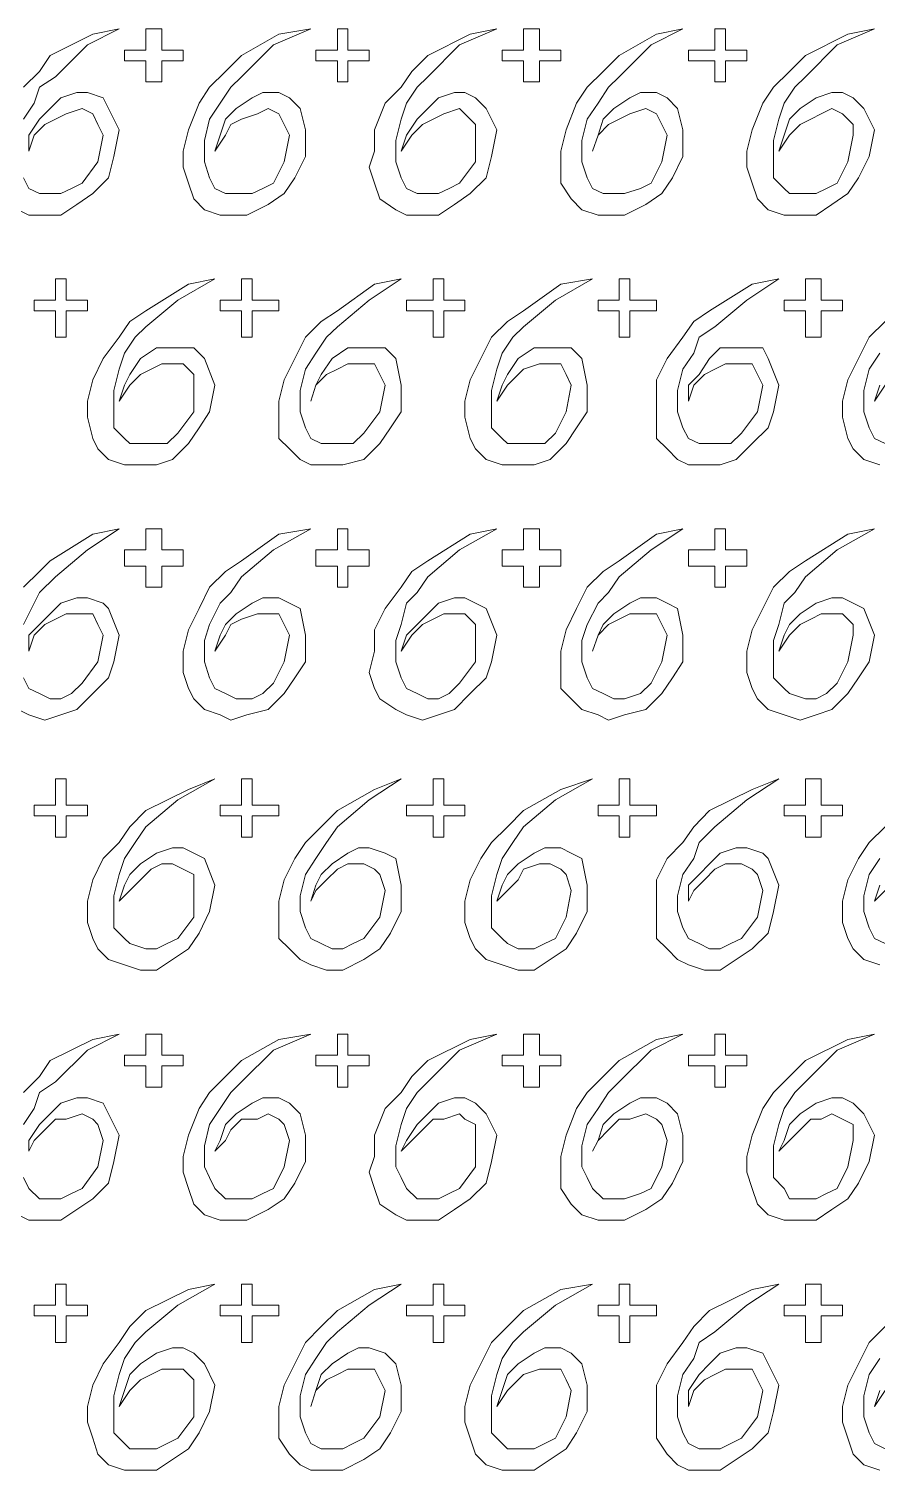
# Model space of a CAD drawing. Extents: x -66030 to 95157, y -13132 to 45879.
# Drawn here: x -7885 to -7262, y 25372 to 26431 of the extents above; entities that cross this region are included whole.
import ezdxf

# ---------------------------------------------------------------- set-up
doc = ezdxf.new("R2010")
doc.units = 0
doc.header["$LTSCALE"] = 100
doc.header["$MEASUREMENT"] = 0
doc.layers.get('0').update_dxf_attribs({"linetype": 'CONTINUOUS'})

msp = doc.modelspace()

# ---------------------------------------------------------------- linework, layer by layer
at = {"lineweight": 0}
for points in [[(-7888.7, 26364.2), (-7880.9, 26376), (-7877, 26387.7), (-7865.3, 26395.5), (-7841.8, 26418.9), (-7818.4, 26430.6), (-7837.9, 26426.7), (-7869.2, 26411.1), (-7877, 26399.4), (-7888.7, 26387.7)], [(-7892.6, 26297.8), (-7884.8, 26293.9), (-7873.1, 26293.9), (-7861.4, 26293.9), (-7849.6, 26301.7), (-7837.9, 26309.6), (-7826.2, 26321.3), (-7822.3, 26336.9), (-7818.4, 26356.4), (-7826.2, 26372.1), (-7830.1, 26379.9), (-7841.8, 26383.8), (-7849.6, 26383.8), (-7861.4, 26379.9), (-7869.2, 26372.1), (-7877, 26364.2), (-7884.8, 26352.5), (-7884.8, 26340.8), (-7884.8, 26340.8), (-7880.9, 26352.5), (-7873.1, 26360.3), (-7865.3, 26364.2), (-7857.4, 26368.1), (-7845.7, 26372.1), (-7837.9, 26368.1), (-7834, 26360.3), (-7830.1, 26352.5), (-7834, 26333), (-7845.7, 26317.4), (-7853.5, 26313.5), (-7861.4, 26309.6), (-7869.2, 26309.6), (-7877, 26309.6), (-7884.8, 26313.5), (-7888.7, 26321.3)], [(-7255.9, 26215.8), (-7267.6, 26204.1), (-7275.5, 26188.5), (-7283.3, 26172.9), (-7287.2, 26157.2), (-7287.2, 26145.5), (-7283.3, 26129.9), (-7279.4, 26122.1), (-7271.6, 26114.3), (-7259.8, 26110.4)], [(-7255.9, 26126), (-7263.7, 26129.9), (-7267.6, 26137.7), (-7271.6, 26149.4), (-7271.6, 26165), (-7267.6, 26180.7), (-7259.8, 26192.4)], [(-7259.8, 26168.9), (-7263.7, 26157.2), (-7263.7, 26157.2), (-7255.9, 26168.9)], [(-7888.7, 25993.2), (-7880.9, 26008.8), (-7877, 26016.6), (-7865.3, 26028.3), (-7841.8, 26047.9), (-7818.4, 26063.5), (-7837.9, 26059.6), (-7869.2, 26040), (-7877, 26032.2), (-7888.7, 26020.5)], [(-7892.6, 25930.7), (-7884.8, 25926.8), (-7873.1, 25922.9), (-7861.4, 25926.8), (-7849.6, 25930.7), (-7837.9, 25942.4), (-7826.2, 25954.1), (-7822.3, 25965.8), (-7818.4, 25985.4), (-7826.2, 26004.9), (-7830.1, 26008.8), (-7841.8, 26012.7), (-7849.6, 26012.7), (-7861.4, 26008.8), (-7869.2, 26001), (-7877, 25993.2), (-7884.8, 25985.4), (-7884.8, 25973.6), (-7884.8, 25973.6), (-7880.9, 25985.4), (-7873.1, 25993.2), (-7865.3, 25997.1), (-7857.4, 26001), (-7845.7, 26001), (-7837.9, 26001), (-7834, 25993.2), (-7830.1, 25985.4), (-7834, 25965.8), (-7845.7, 25950.2), (-7853.5, 25942.4), (-7861.4, 25938.5), (-7869.2, 25938.5), (-7877, 25942.4), (-7884.8, 25946.3), (-7888.7, 25954.1)], [(-7255.9, 25844.7), (-7267.6, 25833), (-7275.5, 25821.3), (-7283.3, 25805.7), (-7287.2, 25790.1), (-7287.2, 25774.4), (-7283.3, 25762.7), (-7279.4, 25754.9), (-7271.6, 25747.1), (-7259.8, 25743.2)], [(-7255.9, 25758.8), (-7263.7, 25762.7), (-7267.6, 25770.5), (-7271.6, 25782.3), (-7271.6, 25794), (-7267.6, 25809.6), (-7259.8, 25821.3)], [(-7259.8, 25801.8), (-7263.7, 25790.1), (-7263.7, 25790.1), (-7255.9, 25797.9)], [(-7888.7, 25626), (-7880.9, 25637.7), (-7877, 25649.5), (-7865.3, 25657.3), (-7841.8, 25680.7), (-7818.4, 25692.4), (-7837.9, 25688.5), (-7869.2, 25672.9), (-7877, 25661.2), (-7888.7, 25649.5)], [(-7892.6, 25559.6), (-7884.8, 25555.7), (-7873.1, 25555.7), (-7861.4, 25555.7), (-7849.6, 25563.5), (-7837.9, 25571.3), (-7826.2, 25583), (-7822.3, 25598.7), (-7818.4, 25618.2), (-7826.2, 25633.8), (-7830.1, 25641.6), (-7841.8, 25645.5), (-7849.6, 25645.5), (-7861.4, 25641.6), (-7869.2, 25633.8), (-7877, 25626), (-7884.8, 25614.3), (-7884.8, 25606.5), (-7884.8, 25606.5), (-7880.9, 25614.3), (-7873.1, 25622.1), (-7865.3, 25629.9), (-7857.4, 25629.9), (-7845.7, 25633.8), (-7837.9, 25629.9), (-7834, 25626), (-7830.1, 25614.3), (-7834, 25594.8), (-7845.7, 25579.1), (-7853.5, 25575.2), (-7861.4, 25571.3), (-7869.2, 25571.3), (-7877, 25571.3), (-7884.8, 25579.1), (-7888.7, 25587)], [(-7255.9, 25477.6), (-7267.6, 25465.9), (-7275.5, 25450.2), (-7283.3, 25434.6), (-7287.2, 25419), (-7287.2, 25407.3), (-7283.3, 25395.6), (-7279.4, 25383.8), (-7271.6, 25376), (-7259.8, 25372.1)], [(-7255.9, 25387.8), (-7263.7, 25391.7), (-7267.6, 25399.5), (-7271.6, 25411.2), (-7271.6, 25426.8), (-7267.6, 25442.4), (-7259.8, 25454.2)], [(-7259.8, 25430.7), (-7263.7, 25419), (-7263.7, 25419), (-7255.9, 25430.7)]]:
    msp.add_lwpolyline(points, dxfattribs=at)
for points in [[(-7814.5, 26415), (-7806.7, 26415), (-7798.9, 26415), (-7798.9, 26422.8), (-7798.9, 26430.6), (-7791, 26430.6), (-7787.1, 26430.6), (-7787.1, 26422.8), (-7787.1, 26415), (-7779.3, 26415), (-7771.5, 26415), (-7771.5, 26411.1), (-7771.5, 26407.2), (-7779.3, 26407.2), (-7787.1, 26407.2), (-7787.1, 26399.4), (-7787.1, 26391.6), (-7791, 26391.6), (-7798.9, 26391.6), (-7798.9, 26399.4), (-7798.9, 26407.2), (-7806.7, 26407.2), (-7814.5, 26407.2), (-7814.5, 26411.1), (-7814.5, 26415)], [(-7748.1, 26340.8), (-7740.3, 26352.5), (-7736.4, 26360.3), (-7728.5, 26364.2), (-7716.8, 26368.1), (-7709, 26372.1), (-7701.2, 26368.1), (-7697.3, 26360.3), (-7693.4, 26352.5), (-7697.3, 26333), (-7705.1, 26317.4), (-7712.9, 26313.5), (-7720.7, 26309.6), (-7732.5, 26309.6), (-7740.3, 26309.6), (-7748.1, 26313.5), (-7752, 26321.3), (-7755.9, 26333), (-7755.9, 26348.6), (-7752, 26364.2), (-7744.2, 26376), (-7736.4, 26387.7), (-7728.5, 26395.5), (-7705.1, 26418.9), (-7677.8, 26430.6), (-7701.2, 26426.7), (-7728.5, 26411.1), (-7740.3, 26399.4), (-7752, 26387.7), (-7759.8, 26376), (-7767.6, 26356.4), (-7771.5, 26340.8), (-7771.5, 26329.1), (-7767.6, 26317.4), (-7763.7, 26305.7), (-7755.9, 26297.8), (-7744.2, 26293.9), (-7736.4, 26293.9), (-7724.6, 26293.9), (-7709, 26301.7), (-7697.3, 26309.6), (-7689.5, 26321.3), (-7681.7, 26336.9), (-7681.7, 26356.4), (-7685.6, 26372.1), (-7693.4, 26379.9), (-7701.2, 26383.8), (-7712.9, 26383.8), (-7720.7, 26379.9), (-7732.5, 26372.1), (-7740.3, 26364.2), (-7744.2, 26352.5), (-7748.1, 26340.8)], [(-7673.9, 26415), (-7666.1, 26415), (-7658.2, 26415), (-7658.2, 26422.8), (-7658.2, 26430.6), (-7654.3, 26430.6), (-7650.4, 26430.6), (-7650.4, 26422.8), (-7650.4, 26415), (-7642.6, 26415), (-7634.8, 26415), (-7634.8, 26411.1), (-7634.8, 26407.2), (-7642.6, 26407.2), (-7650.4, 26407.2), (-7650.4, 26399.4), (-7650.4, 26391.6), (-7654.3, 26391.6), (-7658.2, 26391.6), (-7658.2, 26399.4), (-7658.2, 26407.2), (-7666.1, 26407.2), (-7673.9, 26407.2), (-7673.9, 26411.1), (-7673.9, 26415)], [(-7611.4, 26340.8), (-7603.6, 26352.5), (-7595.7, 26360.3), (-7587.9, 26364.2), (-7580.1, 26368.1), (-7568.4, 26372.1), (-7564.5, 26368.1), (-7556.7, 26360.3), (-7556.7, 26352.5), (-7556.7, 26333), (-7568.4, 26317.4), (-7576.2, 26313.5), (-7584, 26309.6), (-7591.8, 26309.6), (-7599.7, 26309.6), (-7607.5, 26313.5), (-7611.4, 26321.3), (-7615.3, 26333), (-7615.3, 26348.6), (-7611.4, 26364.2), (-7607.5, 26376), (-7599.7, 26387.7), (-7591.8, 26395.5), (-7568.4, 26418.9), (-7541.1, 26430.6), (-7560.6, 26426.7), (-7591.8, 26411.1), (-7603.6, 26399.4), (-7611.4, 26387.7), (-7623.1, 26376), (-7630.9, 26356.4), (-7630.9, 26340.8), (-7634.8, 26329.1), (-7630.9, 26317.4), (-7627, 26305.7), (-7615.3, 26297.8), (-7607.5, 26293.9), (-7595.7, 26293.9), (-7584, 26293.9), (-7572.3, 26301.7), (-7560.6, 26309.6), (-7548.9, 26321.3), (-7545, 26336.9), (-7541.1, 26356.4), (-7548.9, 26372.1), (-7556.7, 26379.9), (-7564.5, 26383.8), (-7572.3, 26383.8), (-7584, 26379.9), (-7591.8, 26372.1), (-7599.7, 26364.2), (-7607.5, 26352.5), (-7611.4, 26340.8)], [(-7537.2, 26415), (-7529.3, 26415), (-7521.5, 26415), (-7521.5, 26422.8), (-7521.5, 26430.6), (-7517.6, 26430.6), (-7509.8, 26430.6), (-7509.8, 26422.8), (-7509.8, 26415), (-7502, 26415), (-7494.2, 26415), (-7494.2, 26411.1), (-7494.2, 26407.2), (-7502, 26407.2), (-7509.8, 26407.2), (-7509.8, 26399.4), (-7509.8, 26391.6), (-7517.6, 26391.6), (-7521.5, 26391.6), (-7521.5, 26399.4), (-7521.5, 26407.2), (-7529.3, 26407.2), (-7537.2, 26407.2), (-7537.2, 26411.1), (-7537.2, 26415)], [(-7470.8, 26340.8), (-7466.8, 26352.5), (-7459, 26360.3), (-7451.2, 26364.2), (-7443.4, 26368.1), (-7431.7, 26372.1), (-7423.9, 26368.1), (-7420, 26360.3), (-7416.1, 26352.5), (-7420, 26333), (-7427.8, 26317.4), (-7435.6, 26313.5), (-7447.3, 26309.6), (-7455.1, 26309.6), (-7462.9, 26309.6), (-7470.8, 26313.5), (-7474.7, 26321.3), (-7478.6, 26333), (-7478.6, 26348.6), (-7474.7, 26364.2), (-7466.8, 26376), (-7459, 26387.7), (-7451.2, 26395.5), (-7427.8, 26418.9), (-7404.4, 26430.6), (-7423.9, 26426.7), (-7451.2, 26411.1), (-7462.9, 26399.4), (-7474.7, 26387.7), (-7482.5, 26376), (-7490.3, 26356.4), (-7494.2, 26340.8), (-7494.2, 26329.1), (-7494.2, 26317.4), (-7486.4, 26305.7), (-7478.6, 26297.8), (-7466.8, 26293.9), (-7459, 26293.9), (-7447.3, 26293.9), (-7431.7, 26301.7), (-7420, 26309.6), (-7412.2, 26321.3), (-7404.4, 26336.9), (-7404.4, 26356.4), (-7408.3, 26372.1), (-7416.1, 26379.9), (-7423.9, 26383.8), (-7435.6, 26383.8), (-7443.4, 26379.9), (-7455.1, 26372.1), (-7462.9, 26364.2), (-7466.8, 26352.5), (-7470.8, 26340.8)], [(-7400.4, 26415), (-7388.7, 26415), (-7380.9, 26415), (-7380.9, 26422.8), (-7380.9, 26430.6), (-7377, 26430.6), (-7373.1, 26430.6), (-7373.1, 26422.8), (-7373.1, 26415), (-7365.3, 26415), (-7357.5, 26415), (-7357.5, 26411.1), (-7357.5, 26407.2), (-7365.3, 26407.2), (-7373.1, 26407.2), (-7373.1, 26399.4), (-7373.1, 26391.6), (-7377, 26391.6), (-7380.9, 26391.6), (-7380.9, 26399.4), (-7380.9, 26407.2), (-7388.7, 26407.2), (-7400.4, 26407.2), (-7400.4, 26411.1), (-7400.4, 26415)], [(-7334, 26340.8), (-7326.2, 26352.5), (-7318.4, 26360.3), (-7310.6, 26364.2), (-7302.8, 26368.1), (-7295, 26372.1), (-7287.2, 26368.1), (-7279.4, 26360.3), (-7279.4, 26352.5), (-7283.3, 26333), (-7291.1, 26317.4), (-7298.9, 26313.5), (-7306.7, 26309.6), (-7314.5, 26309.6), (-7326.2, 26309.6), (-7330.1, 26313.5), (-7338, 26321.3), (-7338, 26333), (-7338, 26348.6), (-7334, 26364.2), (-7330.1, 26376), (-7322.3, 26387.7), (-7314.5, 26395.5), (-7291.1, 26418.9), (-7263.7, 26430.6), (-7283.3, 26426.7), (-7314.5, 26411.1), (-7326.2, 26399.4), (-7338, 26387.7), (-7345.8, 26376), (-7353.6, 26356.4), (-7357.5, 26340.8), (-7357.5, 26329.1), (-7353.6, 26317.4), (-7349.7, 26305.7), (-7341.9, 26297.8), (-7330.1, 26293.9), (-7318.4, 26293.9), (-7306.7, 26293.9), (-7295, 26301.7), (-7283.3, 26309.6), (-7275.5, 26321.3), (-7267.6, 26336.9), (-7263.7, 26356.4), (-7271.6, 26372.1), (-7279.4, 26379.9), (-7287.2, 26383.8), (-7295, 26383.8), (-7306.7, 26379.9), (-7318.4, 26372.1), (-7326.2, 26364.2), (-7330.1, 26352.5), (-7334, 26340.8)], [(-7880.9, 26231.4), (-7873.1, 26231.4), (-7865.3, 26231.4), (-7865.3, 26239.3), (-7865.3, 26247.1), (-7861.4, 26247.1), (-7857.4, 26247.1), (-7857.4, 26239.3), (-7857.4, 26231.4), (-7849.6, 26231.4), (-7841.8, 26231.4), (-7841.8, 26227.5), (-7841.8, 26223.6), (-7849.6, 26223.6), (-7857.4, 26223.6), (-7857.4, 26211.9), (-7857.4, 26204.1), (-7861.4, 26204.1), (-7865.3, 26204.1), (-7865.3, 26211.9), (-7865.3, 26223.6), (-7873.1, 26223.6), (-7880.9, 26223.6), (-7880.9, 26227.5), (-7880.9, 26231.4)], [(-7818.4, 26157.2), (-7810.6, 26168.9), (-7802.8, 26176.8), (-7794.9, 26180.7), (-7787.1, 26184.6), (-7779.3, 26184.6), (-7771.5, 26184.6), (-7763.7, 26176.8), (-7763.7, 26168.9), (-7763.7, 26149.4), (-7775.4, 26133.8), (-7783.2, 26126), (-7791, 26126), (-7798.9, 26126), (-7810.6, 26126), (-7814.5, 26129.9), (-7822.3, 26137.7), (-7822.3, 26149.4), (-7822.3, 26165), (-7818.4, 26180.7), (-7814.5, 26192.4), (-7806.7, 26204.1), (-7798.9, 26211.9), (-7775.4, 26231.4), (-7748.1, 26247.1), (-7767.6, 26243.2), (-7798.9, 26223.6), (-7810.6, 26215.8), (-7818.4, 26204.1), (-7830.1, 26188.5), (-7837.9, 26172.9), (-7841.8, 26157.2), (-7841.8, 26145.5), (-7837.9, 26129.9), (-7834, 26122.1), (-7826.2, 26114.3), (-7814.5, 26110.4), (-7802.8, 26110.4), (-7791, 26110.4), (-7779.3, 26114.3), (-7767.6, 26126), (-7759.8, 26137.7), (-7752, 26149.4), (-7748.1, 26168.9), (-7755.9, 26188.5), (-7763.7, 26196.3), (-7771.5, 26196.3), (-7779.3, 26196.3), (-7791, 26196.3), (-7802.8, 26188.5), (-7810.6, 26176.8), (-7814.5, 26168.9), (-7818.4, 26157.2)], [(-7744.2, 26231.4), (-7736.4, 26231.4), (-7728.5, 26231.4), (-7728.5, 26239.3), (-7728.5, 26247.1), (-7724.6, 26247.1), (-7720.7, 26247.1), (-7720.7, 26239.3), (-7720.7, 26231.4), (-7709, 26231.4), (-7701.2, 26231.4), (-7701.2, 26227.5), (-7701.2, 26223.6), (-7709, 26223.6), (-7720.7, 26223.6), (-7720.7, 26211.9), (-7720.7, 26204.1), (-7724.6, 26204.1), (-7728.5, 26204.1), (-7728.5, 26211.9), (-7728.5, 26223.6), (-7736.4, 26223.6), (-7744.2, 26223.6), (-7744.2, 26227.5), (-7744.2, 26231.4)], [(-7677.8, 26157.2), (-7673.9, 26168.9), (-7666.1, 26176.8), (-7658.2, 26180.7), (-7650.4, 26184.6), (-7638.7, 26184.6), (-7630.9, 26184.6), (-7627, 26176.8), (-7623.1, 26168.9), (-7627, 26149.4), (-7638.7, 26133.8), (-7646.5, 26126), (-7654.3, 26126), (-7662.1, 26126), (-7670, 26126), (-7677.8, 26129.9), (-7681.7, 26137.7), (-7685.6, 26149.4), (-7685.6, 26165), (-7681.7, 26180.7), (-7673.9, 26192.4), (-7666.1, 26204.1), (-7658.2, 26211.9), (-7634.8, 26231.4), (-7611.4, 26247.1), (-7630.9, 26243.2), (-7658.2, 26223.6), (-7670, 26215.8), (-7681.7, 26204.1), (-7689.5, 26188.5), (-7697.3, 26172.9), (-7701.2, 26157.2), (-7701.2, 26145.5), (-7701.2, 26129.9), (-7693.4, 26122.1), (-7685.6, 26114.3), (-7677.8, 26110.4), (-7666.1, 26110.4), (-7654.3, 26110.4), (-7638.7, 26114.3), (-7627, 26126), (-7619.2, 26137.7), (-7611.4, 26149.4), (-7611.4, 26168.9), (-7615.3, 26188.5), (-7623.1, 26196.3), (-7634.8, 26196.3), (-7642.6, 26196.3), (-7650.4, 26196.3), (-7662.1, 26188.5), (-7670, 26176.8), (-7673.9, 26168.9), (-7677.8, 26157.2)], [(-7607.5, 26231.4), (-7599.7, 26231.4), (-7587.9, 26231.4), (-7587.9, 26239.3), (-7587.9, 26247.1), (-7584, 26247.1), (-7580.1, 26247.1), (-7580.1, 26239.3), (-7580.1, 26231.4), (-7572.3, 26231.4), (-7564.5, 26231.4), (-7564.5, 26227.5), (-7564.5, 26223.6), (-7572.3, 26223.6), (-7580.1, 26223.6), (-7580.1, 26211.9), (-7580.1, 26204.1), (-7584, 26204.1), (-7587.9, 26204.1), (-7587.9, 26211.9), (-7587.9, 26223.6), (-7599.7, 26223.6), (-7607.5, 26223.6), (-7607.5, 26227.5), (-7607.5, 26231.4)], [(-7541.1, 26157.2), (-7533.3, 26168.9), (-7525.4, 26176.8), (-7521.5, 26180.7), (-7509.8, 26184.6), (-7502, 26184.6), (-7494.2, 26184.6), (-7490.3, 26176.8), (-7486.4, 26168.9), (-7490.3, 26149.4), (-7498.1, 26133.8), (-7505.9, 26126), (-7513.7, 26126), (-7525.4, 26126), (-7533.3, 26126), (-7537.2, 26129.9), (-7545, 26137.7), (-7545, 26149.4), (-7545, 26165), (-7541.1, 26180.7), (-7537.2, 26192.4), (-7529.3, 26204.1), (-7521.5, 26211.9), (-7498.1, 26231.4), (-7470.8, 26247.1), (-7494.2, 26243.2), (-7521.5, 26223.6), (-7533.3, 26215.8), (-7545, 26204.1), (-7552.8, 26188.5), (-7560.6, 26172.9), (-7564.5, 26157.2), (-7564.5, 26145.5), (-7560.6, 26129.9), (-7556.7, 26122.1), (-7548.9, 26114.3), (-7537.2, 26110.4), (-7525.4, 26110.4), (-7513.7, 26110.4), (-7502, 26114.3), (-7490.3, 26126), (-7482.5, 26137.7), (-7474.7, 26149.4), (-7474.7, 26168.9), (-7478.6, 26188.5), (-7486.4, 26196.3), (-7494.2, 26196.3), (-7505.9, 26196.3), (-7513.7, 26196.3), (-7525.4, 26188.5), (-7533.3, 26176.8), (-7537.2, 26168.9), (-7541.1, 26157.2)], [(-7466.8, 26231.4), (-7459, 26231.4), (-7451.2, 26231.4), (-7451.2, 26239.3), (-7451.2, 26247.1), (-7447.3, 26247.1), (-7443.4, 26247.1), (-7443.4, 26239.3), (-7443.4, 26231.4), (-7435.6, 26231.4), (-7423.9, 26231.4), (-7423.9, 26227.5), (-7423.9, 26223.6), (-7435.6, 26223.6), (-7443.4, 26223.6), (-7443.4, 26211.9), (-7443.4, 26204.1), (-7447.3, 26204.1), (-7451.2, 26204.1), (-7451.2, 26211.9), (-7451.2, 26223.6), (-7459, 26223.6), (-7466.8, 26223.6), (-7466.8, 26227.5), (-7466.8, 26231.4)], [(-7400.4, 26157.2), (-7396.5, 26168.9), (-7388.7, 26176.8), (-7380.9, 26180.7), (-7373.1, 26184.6), (-7361.4, 26184.6), (-7353.6, 26184.6), (-7349.7, 26176.8), (-7345.8, 26168.9), (-7349.7, 26149.4), (-7361.4, 26133.8), (-7369.2, 26126), (-7377, 26126), (-7384.8, 26126), (-7392.6, 26126), (-7400.4, 26129.9), (-7404.4, 26137.7), (-7408.3, 26149.4), (-7408.3, 26165), (-7404.4, 26180.7), (-7396.5, 26192.4), (-7392.6, 26204.1), (-7380.9, 26211.9), (-7357.5, 26231.4), (-7334, 26247.1), (-7353.6, 26243.2), (-7384.8, 26223.6), (-7396.5, 26215.8), (-7404.4, 26204.1), (-7416.1, 26188.5), (-7423.9, 26172.9), (-7423.9, 26157.2), (-7423.9, 26145.5), (-7423.9, 26129.9), (-7416.1, 26122.1), (-7408.3, 26114.3), (-7400.4, 26110.4), (-7388.7, 26110.4), (-7377, 26110.4), (-7365.3, 26114.3), (-7353.6, 26126), (-7341.9, 26137.7), (-7338, 26149.4), (-7334, 26168.9), (-7341.9, 26188.5), (-7345.8, 26196.3), (-7357.5, 26196.3), (-7365.3, 26196.3), (-7377, 26196.3), (-7384.8, 26188.5), (-7392.6, 26176.8), (-7400.4, 26168.9), (-7400.4, 26157.2)], [(-7330.1, 26231.4), (-7322.3, 26231.4), (-7314.5, 26231.4), (-7314.5, 26239.3), (-7314.5, 26247.1), (-7306.7, 26247.1), (-7302.8, 26247.1), (-7302.8, 26239.3), (-7302.8, 26231.4), (-7295, 26231.4), (-7287.2, 26231.4), (-7287.2, 26227.5), (-7287.2, 26223.6), (-7295, 26223.6), (-7302.8, 26223.6), (-7302.8, 26211.9), (-7302.8, 26204.1), (-7306.7, 26204.1), (-7314.5, 26204.1), (-7314.5, 26211.9), (-7314.5, 26223.6), (-7322.3, 26223.6), (-7330.1, 26223.6), (-7330.1, 26227.5), (-7330.1, 26231.4)], [(-7814.5, 26047.9), (-7806.7, 26047.9), (-7798.9, 26047.9), (-7798.9, 26055.7), (-7798.9, 26063.5), (-7791, 26063.5), (-7787.1, 26063.5), (-7787.1, 26055.7), (-7787.1, 26047.9), (-7779.3, 26047.9), (-7771.5, 26047.9), (-7771.5, 26040), (-7771.5, 26036.1), (-7779.3, 26036.1), (-7787.1, 26036.1), (-7787.1, 26028.3), (-7787.1, 26020.5), (-7791, 26020.5), (-7798.9, 26020.5), (-7798.9, 26028.3), (-7798.9, 26036.1), (-7806.7, 26036.1), (-7814.5, 26036.1), (-7814.5, 26040), (-7814.5, 26047.9)], [(-7748.1, 25973.6), (-7740.3, 25985.4), (-7736.4, 25993.2), (-7728.5, 25997.1), (-7716.8, 26001), (-7709, 26001), (-7701.2, 26001), (-7697.3, 25993.2), (-7693.4, 25985.4), (-7697.3, 25965.8), (-7705.1, 25950.2), (-7712.9, 25942.4), (-7720.7, 25938.5), (-7732.5, 25938.5), (-7740.3, 25942.4), (-7748.1, 25946.3), (-7752, 25954.1), (-7755.9, 25965.8), (-7755.9, 25981.5), (-7752, 25993.2), (-7744.2, 26008.8), (-7736.4, 26016.6), (-7728.5, 26028.3), (-7705.1, 26047.9), (-7677.8, 26063.5), (-7701.2, 26059.6), (-7728.5, 26040), (-7740.3, 26032.2), (-7752, 26020.5), (-7759.8, 26004.9), (-7767.6, 25989.3), (-7771.5, 25973.6), (-7771.5, 25958), (-7767.6, 25946.3), (-7763.7, 25938.5), (-7755.9, 25930.7), (-7744.2, 25926.8), (-7736.4, 25922.9), (-7724.6, 25926.8), (-7709, 25930.7), (-7697.3, 25942.4), (-7689.5, 25954.1), (-7681.7, 25965.8), (-7681.7, 25985.4), (-7685.6, 26004.9), (-7693.4, 26008.8), (-7701.2, 26012.7), (-7712.9, 26012.7), (-7720.7, 26008.8), (-7732.5, 26001), (-7740.3, 25993.2), (-7744.2, 25985.4), (-7748.1, 25973.6)], [(-7673.9, 26047.9), (-7666.1, 26047.9), (-7658.2, 26047.9), (-7658.2, 26055.7), (-7658.2, 26063.5), (-7654.3, 26063.5), (-7650.4, 26063.5), (-7650.4, 26055.7), (-7650.4, 26047.9), (-7642.6, 26047.9), (-7634.8, 26047.9), (-7634.8, 26040), (-7634.8, 26036.1), (-7642.6, 26036.1), (-7650.4, 26036.1), (-7650.4, 26028.3), (-7650.4, 26020.5), (-7654.3, 26020.5), (-7658.2, 26020.5), (-7658.2, 26028.3), (-7658.2, 26036.1), (-7666.1, 26036.1), (-7673.9, 26036.1), (-7673.9, 26040), (-7673.9, 26047.9)], [(-7611.4, 25973.6), (-7603.6, 25985.4), (-7595.7, 25993.2), (-7587.9, 25997.1), (-7580.1, 26001), (-7568.4, 26001), (-7564.5, 26001), (-7556.7, 25993.2), (-7556.7, 25985.4), (-7556.7, 25965.8), (-7568.4, 25950.2), (-7576.2, 25942.4), (-7584, 25938.5), (-7591.8, 25938.5), (-7599.7, 25942.4), (-7607.5, 25946.3), (-7611.4, 25954.1), (-7615.3, 25965.8), (-7615.3, 25981.5), (-7611.4, 25993.2), (-7607.5, 26008.8), (-7599.7, 26016.6), (-7591.8, 26028.3), (-7568.4, 26047.9), (-7541.1, 26063.5), (-7560.6, 26059.6), (-7591.8, 26040), (-7603.6, 26032.2), (-7611.4, 26020.5), (-7623.1, 26004.9), (-7630.9, 25989.3), (-7630.9, 25973.6), (-7634.8, 25958), (-7630.9, 25946.3), (-7627, 25938.5), (-7615.3, 25930.7), (-7607.5, 25926.8), (-7595.7, 25922.9), (-7584, 25926.8), (-7572.3, 25930.7), (-7560.6, 25942.4), (-7548.9, 25954.1), (-7545, 25965.8), (-7541.1, 25985.4), (-7548.9, 26004.9), (-7556.7, 26008.8), (-7564.5, 26012.7), (-7572.3, 26012.7), (-7584, 26008.8), (-7591.8, 26001), (-7599.7, 25993.2), (-7607.5, 25985.4), (-7611.4, 25973.6)], [(-7537.2, 26047.9), (-7529.3, 26047.9), (-7521.5, 26047.9), (-7521.5, 26055.7), (-7521.5, 26063.5), (-7517.6, 26063.5), (-7509.8, 26063.5), (-7509.8, 26055.7), (-7509.8, 26047.9), (-7502, 26047.9), (-7494.2, 26047.9), (-7494.2, 26040), (-7494.2, 26036.1), (-7502, 26036.1), (-7509.8, 26036.1), (-7509.8, 26028.3), (-7509.8, 26020.5), (-7517.6, 26020.5), (-7521.5, 26020.5), (-7521.5, 26028.3), (-7521.5, 26036.1), (-7529.3, 26036.1), (-7537.2, 26036.1), (-7537.2, 26040), (-7537.2, 26047.9)], [(-7470.8, 25973.6), (-7466.8, 25985.4), (-7459, 25993.2), (-7451.2, 25997.1), (-7443.4, 26001), (-7431.7, 26001), (-7423.9, 26001), (-7420, 25993.2), (-7416.1, 25985.4), (-7420, 25965.8), (-7427.8, 25950.2), (-7435.6, 25942.4), (-7447.3, 25938.5), (-7455.1, 25938.5), (-7462.9, 25942.4), (-7470.8, 25946.3), (-7474.7, 25954.1), (-7478.6, 25965.8), (-7478.6, 25981.5), (-7474.7, 25993.2), (-7466.8, 26008.8), (-7459, 26016.6), (-7451.2, 26028.3), (-7427.8, 26047.9), (-7404.4, 26063.5), (-7423.9, 26059.6), (-7451.2, 26040), (-7462.9, 26032.2), (-7474.7, 26020.5), (-7482.5, 26004.9), (-7490.3, 25989.3), (-7494.2, 25973.6), (-7494.2, 25958), (-7494.2, 25946.3), (-7486.4, 25938.5), (-7478.6, 25930.7), (-7466.8, 25926.8), (-7459, 25922.9), (-7447.3, 25926.8), (-7431.7, 25930.7), (-7420, 25942.4), (-7412.2, 25954.1), (-7404.4, 25965.8), (-7404.4, 25985.4), (-7408.3, 26004.9), (-7416.1, 26008.8), (-7423.9, 26012.7), (-7435.6, 26012.7), (-7443.4, 26008.8), (-7455.1, 26001), (-7462.9, 25993.2), (-7466.8, 25985.4), (-7470.8, 25973.6)], [(-7400.4, 26047.9), (-7388.7, 26047.9), (-7380.9, 26047.9), (-7380.9, 26055.7), (-7380.9, 26063.5), (-7377, 26063.5), (-7373.1, 26063.5), (-7373.1, 26055.7), (-7373.1, 26047.9), (-7365.3, 26047.9), (-7357.5, 26047.9), (-7357.5, 26040), (-7357.5, 26036.1), (-7365.3, 26036.1), (-7373.1, 26036.1), (-7373.1, 26028.3), (-7373.1, 26020.5), (-7377, 26020.5), (-7380.9, 26020.5), (-7380.9, 26028.3), (-7380.9, 26036.1), (-7388.7, 26036.1), (-7400.4, 26036.1), (-7400.4, 26040), (-7400.4, 26047.9)], [(-7334, 25973.6), (-7326.2, 25985.4), (-7318.4, 25993.2), (-7310.6, 25997.1), (-7302.8, 26001), (-7295, 26001), (-7287.2, 26001), (-7279.4, 25993.2), (-7279.4, 25985.4), (-7283.3, 25965.8), (-7291.1, 25950.2), (-7298.9, 25942.4), (-7306.7, 25938.5), (-7314.5, 25938.5), (-7326.2, 25942.4), (-7330.1, 25946.3), (-7338, 25954.1), (-7338, 25965.8), (-7338, 25981.5), (-7334, 25993.2), (-7330.1, 26008.8), (-7322.3, 26016.6), (-7314.5, 26028.3), (-7291.1, 26047.9), (-7263.7, 26063.5), (-7283.3, 26059.6), (-7314.5, 26040), (-7326.2, 26032.2), (-7338, 26020.5), (-7345.8, 26004.9), (-7353.6, 25989.3), (-7357.5, 25973.6), (-7357.5, 25958), (-7353.6, 25946.3), (-7349.7, 25938.5), (-7341.9, 25930.7), (-7330.1, 25926.8), (-7318.4, 25922.9), (-7306.7, 25926.8), (-7295, 25930.7), (-7283.3, 25942.4), (-7275.5, 25954.1), (-7267.6, 25965.8), (-7263.7, 25985.4), (-7271.6, 26004.9), (-7279.4, 26008.8), (-7287.2, 26012.7), (-7295, 26012.7), (-7306.7, 26008.8), (-7318.4, 26001), (-7326.2, 25993.2), (-7330.1, 25985.4), (-7334, 25973.6)], [(-7880.9, 25860.4), (-7873.1, 25860.4), (-7865.3, 25860.4), (-7865.3, 25872.1), (-7865.3, 25879.9), (-7861.4, 25879.9), (-7857.4, 25879.9), (-7857.4, 25872.1), (-7857.4, 25860.4), (-7849.6, 25860.4), (-7841.8, 25860.4), (-7841.8, 25856.5), (-7841.8, 25852.6), (-7849.6, 25852.6), (-7857.4, 25852.6), (-7857.4, 25844.7), (-7857.4, 25836.9), (-7861.4, 25836.9), (-7865.3, 25836.9), (-7865.3, 25844.7), (-7865.3, 25852.6), (-7873.1, 25852.6), (-7880.9, 25852.6), (-7880.9, 25856.5), (-7880.9, 25860.4)], [(-7818.4, 25790.1), (-7810.6, 25797.9), (-7802.8, 25805.7), (-7794.9, 25813.5), (-7787.1, 25817.4), (-7779.3, 25817.4), (-7771.5, 25813.5), (-7763.7, 25809.6), (-7763.7, 25797.9), (-7763.7, 25778.3), (-7775.4, 25762.7), (-7783.2, 25758.8), (-7791, 25754.9), (-7798.9, 25754.9), (-7810.6, 25758.8), (-7814.5, 25762.7), (-7822.3, 25770.5), (-7822.3, 25782.3), (-7822.3, 25794), (-7818.4, 25809.6), (-7814.5, 25821.3), (-7806.7, 25833), (-7798.9, 25844.7), (-7775.4, 25864.3), (-7748.1, 25879.9), (-7767.6, 25872.1), (-7798.9, 25856.5), (-7810.6, 25844.7), (-7818.4, 25833), (-7830.1, 25821.3), (-7837.9, 25805.7), (-7841.8, 25790.1), (-7841.8, 25774.4), (-7837.9, 25762.7), (-7834, 25754.9), (-7826.2, 25747.1), (-7814.5, 25743.2), (-7802.8, 25739.3), (-7791, 25739.3), (-7779.3, 25747.1), (-7767.6, 25754.9), (-7759.8, 25766.6), (-7752, 25782.3), (-7748.1, 25801.8), (-7755.9, 25821.3), (-7763.7, 25825.2), (-7771.5, 25829.1), (-7779.3, 25829.1), (-7791, 25825.2), (-7802.8, 25817.4), (-7810.6, 25809.6), (-7814.5, 25801.8), (-7818.4, 25790.1)], [(-7744.2, 25860.4), (-7736.4, 25860.4), (-7728.5, 25860.4), (-7728.5, 25872.1), (-7728.5, 25879.9), (-7724.6, 25879.9), (-7720.7, 25879.9), (-7720.7, 25872.1), (-7720.7, 25860.4), (-7709, 25860.4), (-7701.2, 25860.4), (-7701.2, 25856.5), (-7701.2, 25852.6), (-7709, 25852.6), (-7720.7, 25852.6), (-7720.7, 25844.7), (-7720.7, 25836.9), (-7724.6, 25836.9), (-7728.5, 25836.9), (-7728.5, 25844.7), (-7728.5, 25852.6), (-7736.4, 25852.6), (-7744.2, 25852.6), (-7744.2, 25856.5), (-7744.2, 25860.4)], [(-7677.8, 25790.1), (-7673.9, 25797.9), (-7666.1, 25805.7), (-7658.2, 25813.5), (-7650.4, 25817.4), (-7638.7, 25817.4), (-7630.9, 25813.5), (-7627, 25809.6), (-7623.1, 25797.9), (-7627, 25778.3), (-7638.7, 25762.7), (-7646.5, 25758.8), (-7654.3, 25754.9), (-7662.1, 25754.9), (-7670, 25758.8), (-7677.8, 25762.7), (-7681.7, 25770.5), (-7685.6, 25782.3), (-7685.6, 25794), (-7681.7, 25809.6), (-7673.9, 25821.3), (-7666.1, 25833), (-7658.2, 25844.7), (-7634.8, 25864.3), (-7611.4, 25879.9), (-7630.9, 25872.1), (-7658.2, 25856.5), (-7670, 25844.7), (-7681.7, 25833), (-7689.5, 25821.3), (-7697.3, 25805.7), (-7701.2, 25790.1), (-7701.2, 25774.4), (-7701.2, 25762.7), (-7693.4, 25754.9), (-7685.6, 25747.1), (-7677.8, 25743.2), (-7666.1, 25739.3), (-7654.3, 25739.3), (-7638.7, 25747.1), (-7627, 25754.9), (-7619.2, 25766.6), (-7611.4, 25782.3), (-7611.4, 25801.8), (-7615.3, 25821.3), (-7623.1, 25825.2), (-7634.8, 25829.1), (-7642.6, 25829.1), (-7650.4, 25825.2), (-7662.1, 25817.4), (-7670, 25809.6), (-7673.9, 25801.8), (-7677.8, 25790.1)], [(-7607.5, 25860.4), (-7599.7, 25860.4), (-7587.9, 25860.4), (-7587.9, 25872.1), (-7587.9, 25879.9), (-7584, 25879.9), (-7580.1, 25879.9), (-7580.1, 25872.1), (-7580.1, 25860.4), (-7572.3, 25860.4), (-7564.5, 25860.4), (-7564.5, 25856.5), (-7564.5, 25852.6), (-7572.3, 25852.6), (-7580.1, 25852.6), (-7580.1, 25844.7), (-7580.1, 25836.9), (-7584, 25836.9), (-7587.9, 25836.9), (-7587.9, 25844.7), (-7587.9, 25852.6), (-7599.7, 25852.6), (-7607.5, 25852.6), (-7607.5, 25856.5), (-7607.5, 25860.4)], [(-7541.1, 25790.1), (-7533.3, 25797.9), (-7525.4, 25805.7), (-7521.5, 25813.5), (-7509.8, 25817.4), (-7502, 25817.4), (-7494.2, 25813.5), (-7490.3, 25809.6), (-7486.4, 25797.9), (-7490.3, 25778.3), (-7498.1, 25762.7), (-7505.9, 25758.8), (-7513.7, 25754.9), (-7525.4, 25754.9), (-7533.3, 25758.8), (-7537.2, 25762.7), (-7545, 25770.5), (-7545, 25782.3), (-7545, 25794), (-7541.1, 25809.6), (-7537.2, 25821.3), (-7529.3, 25833), (-7521.5, 25844.7), (-7498.1, 25864.3), (-7470.8, 25879.9), (-7494.2, 25872.1), (-7521.5, 25856.5), (-7533.3, 25844.7), (-7545, 25833), (-7552.8, 25821.3), (-7560.6, 25805.7), (-7564.5, 25790.1), (-7564.5, 25774.4), (-7560.6, 25762.7), (-7556.7, 25754.9), (-7548.9, 25747.1), (-7537.2, 25743.2), (-7525.4, 25739.3), (-7513.7, 25739.3), (-7502, 25747.1), (-7490.3, 25754.9), (-7482.5, 25766.6), (-7474.7, 25782.3), (-7474.7, 25801.8), (-7478.6, 25821.3), (-7486.4, 25825.2), (-7494.2, 25829.1), (-7505.9, 25829.1), (-7513.7, 25825.2), (-7525.4, 25817.4), (-7533.3, 25809.6), (-7537.2, 25801.8), (-7541.1, 25790.1)], [(-7466.8, 25860.4), (-7459, 25860.4), (-7451.2, 25860.4), (-7451.2, 25872.1), (-7451.2, 25879.9), (-7447.3, 25879.9), (-7443.4, 25879.9), (-7443.4, 25872.1), (-7443.4, 25860.4), (-7435.6, 25860.4), (-7423.9, 25860.4), (-7423.9, 25856.5), (-7423.9, 25852.6), (-7435.6, 25852.6), (-7443.4, 25852.6), (-7443.4, 25844.7), (-7443.4, 25836.9), (-7447.3, 25836.9), (-7451.2, 25836.9), (-7451.2, 25844.7), (-7451.2, 25852.6), (-7459, 25852.6), (-7466.8, 25852.6), (-7466.8, 25856.5), (-7466.8, 25860.4)], [(-7400.4, 25790.1), (-7396.5, 25797.9), (-7388.7, 25805.7), (-7380.9, 25813.5), (-7373.1, 25817.4), (-7361.4, 25817.4), (-7353.6, 25813.5), (-7349.7, 25809.6), (-7345.8, 25797.9), (-7349.7, 25778.3), (-7361.4, 25762.7), (-7369.2, 25758.8), (-7377, 25754.9), (-7384.8, 25754.9), (-7392.6, 25758.8), (-7400.4, 25762.7), (-7404.4, 25770.5), (-7408.3, 25782.3), (-7408.3, 25794), (-7404.4, 25809.6), (-7396.5, 25821.3), (-7392.6, 25833), (-7380.9, 25844.7), (-7357.5, 25864.3), (-7334, 25879.9), (-7353.6, 25872.1), (-7384.8, 25856.5), (-7396.5, 25844.7), (-7404.4, 25833), (-7416.1, 25821.3), (-7423.9, 25805.7), (-7423.9, 25790.1), (-7423.9, 25774.4), (-7423.9, 25762.7), (-7416.1, 25754.9), (-7408.3, 25747.1), (-7400.4, 25743.2), (-7388.7, 25739.3), (-7377, 25739.3), (-7365.3, 25747.1), (-7353.6, 25754.9), (-7341.9, 25766.6), (-7338, 25782.3), (-7334, 25801.8), (-7341.9, 25821.3), (-7345.8, 25825.2), (-7357.5, 25829.1), (-7365.3, 25829.1), (-7377, 25825.2), (-7384.8, 25817.4), (-7392.6, 25809.6), (-7400.4, 25801.8), (-7400.4, 25790.1)], [(-7330.1, 25860.4), (-7322.3, 25860.4), (-7314.5, 25860.4), (-7314.5, 25872.1), (-7314.5, 25879.9), (-7306.7, 25879.9), (-7302.8, 25879.9), (-7302.8, 25872.1), (-7302.8, 25860.4), (-7295, 25860.4), (-7287.2, 25860.4), (-7287.2, 25856.5), (-7287.2, 25852.6), (-7295, 25852.6), (-7302.8, 25852.6), (-7302.8, 25844.7), (-7302.8, 25836.9), (-7306.7, 25836.9), (-7314.5, 25836.9), (-7314.5, 25844.7), (-7314.5, 25852.6), (-7322.3, 25852.6), (-7330.1, 25852.6), (-7330.1, 25856.5), (-7330.1, 25860.4)], [(-7814.5, 25676.8), (-7806.7, 25676.8), (-7798.9, 25676.8), (-7798.9, 25684.6), (-7798.9, 25692.4), (-7791, 25692.4), (-7787.1, 25692.4), (-7787.1, 25684.6), (-7787.1, 25676.8), (-7779.3, 25676.8), (-7771.5, 25676.8), (-7771.5, 25672.9), (-7771.5, 25669), (-7779.3, 25669), (-7787.1, 25669), (-7787.1, 25661.2), (-7787.1, 25653.4), (-7791, 25653.4), (-7798.9, 25653.4), (-7798.9, 25661.2), (-7798.9, 25669), (-7806.7, 25669), (-7814.5, 25669), (-7814.5, 25672.9), (-7814.5, 25676.8)], [(-7748.1, 25606.5), (-7740.3, 25614.3), (-7736.4, 25622.1), (-7728.5, 25629.9), (-7716.8, 25629.9), (-7709, 25633.8), (-7701.2, 25629.9), (-7697.3, 25626), (-7693.4, 25614.3), (-7697.3, 25594.8), (-7705.1, 25579.1), (-7712.9, 25575.2), (-7720.7, 25571.3), (-7732.5, 25571.3), (-7740.3, 25571.3), (-7748.1, 25579.1), (-7752, 25587), (-7755.9, 25594.8), (-7755.9, 25610.4), (-7752, 25626), (-7744.2, 25637.7), (-7736.4, 25649.5), (-7728.5, 25657.3), (-7705.1, 25680.7), (-7677.8, 25692.4), (-7701.2, 25688.5), (-7728.5, 25672.9), (-7740.3, 25661.2), (-7752, 25649.5), (-7759.8, 25637.7), (-7767.6, 25618.2), (-7771.5, 25602.6), (-7771.5, 25590.9), (-7767.6, 25579.1), (-7763.7, 25567.4), (-7755.9, 25559.6), (-7744.2, 25555.7), (-7736.4, 25555.7), (-7724.6, 25555.7), (-7709, 25563.5), (-7697.3, 25571.3), (-7689.5, 25583), (-7681.7, 25598.7), (-7681.7, 25618.2), (-7685.6, 25633.8), (-7693.4, 25641.6), (-7701.2, 25645.5), (-7712.9, 25645.5), (-7720.7, 25641.6), (-7732.5, 25633.8), (-7740.3, 25626), (-7744.2, 25614.3), (-7748.1, 25606.5)], [(-7673.9, 25676.8), (-7666.1, 25676.8), (-7658.2, 25676.8), (-7658.2, 25684.6), (-7658.2, 25692.4), (-7654.3, 25692.4), (-7650.4, 25692.4), (-7650.4, 25684.6), (-7650.4, 25676.8), (-7642.6, 25676.8), (-7634.8, 25676.8), (-7634.8, 25672.9), (-7634.8, 25669), (-7642.6, 25669), (-7650.4, 25669), (-7650.4, 25661.2), (-7650.4, 25653.4), (-7654.3, 25653.4), (-7658.2, 25653.4), (-7658.2, 25661.2), (-7658.2, 25669), (-7666.1, 25669), (-7673.9, 25669), (-7673.9, 25672.9), (-7673.9, 25676.8)], [(-7611.4, 25606.5), (-7603.6, 25614.3), (-7595.7, 25622.1), (-7587.9, 25629.9), (-7580.1, 25629.9), (-7568.4, 25633.8), (-7564.5, 25629.9), (-7556.7, 25626), (-7556.7, 25614.3), (-7556.7, 25594.8), (-7568.4, 25579.1), (-7576.2, 25575.2), (-7584, 25571.3), (-7591.8, 25571.3), (-7599.7, 25571.3), (-7607.5, 25579.1), (-7611.4, 25587), (-7615.3, 25594.8), (-7615.3, 25610.4), (-7611.4, 25626), (-7607.5, 25637.7), (-7599.7, 25649.5), (-7591.8, 25657.3), (-7568.4, 25680.7), (-7541.1, 25692.4), (-7560.6, 25688.5), (-7591.8, 25672.9), (-7603.6, 25661.2), (-7611.4, 25649.5), (-7623.1, 25637.7), (-7630.9, 25618.2), (-7630.9, 25602.6), (-7634.8, 25590.9), (-7630.9, 25579.1), (-7627, 25567.4), (-7615.3, 25559.6), (-7607.5, 25555.7), (-7595.7, 25555.7), (-7584, 25555.7), (-7572.3, 25563.5), (-7560.6, 25571.3), (-7548.9, 25583), (-7545, 25598.7), (-7541.1, 25618.2), (-7548.9, 25633.8), (-7556.7, 25641.6), (-7564.5, 25645.5), (-7572.3, 25645.5), (-7584, 25641.6), (-7591.8, 25633.8), (-7599.7, 25626), (-7607.5, 25614.3), (-7611.4, 25606.5)], [(-7537.2, 25676.8), (-7529.3, 25676.8), (-7521.5, 25676.8), (-7521.5, 25684.6), (-7521.5, 25692.4), (-7517.6, 25692.4), (-7509.8, 25692.4), (-7509.8, 25684.6), (-7509.8, 25676.8), (-7502, 25676.8), (-7494.2, 25676.8), (-7494.2, 25672.9), (-7494.2, 25669), (-7502, 25669), (-7509.8, 25669), (-7509.8, 25661.2), (-7509.8, 25653.4), (-7517.6, 25653.4), (-7521.5, 25653.4), (-7521.5, 25661.2), (-7521.5, 25669), (-7529.3, 25669), (-7537.2, 25669), (-7537.2, 25672.9), (-7537.2, 25676.8)], [(-7470.8, 25606.5), (-7466.8, 25614.3), (-7459, 25622.1), (-7451.2, 25629.9), (-7443.4, 25629.9), (-7431.7, 25633.8), (-7423.9, 25629.9), (-7420, 25626), (-7416.1, 25614.3), (-7420, 25594.8), (-7427.8, 25579.1), (-7435.6, 25575.2), (-7447.3, 25571.3), (-7455.1, 25571.3), (-7462.9, 25571.3), (-7470.8, 25579.1), (-7474.7, 25587), (-7478.6, 25594.8), (-7478.6, 25610.4), (-7474.7, 25626), (-7466.8, 25637.7), (-7459, 25649.5), (-7451.2, 25657.3), (-7427.8, 25680.7), (-7404.4, 25692.4), (-7423.9, 25688.5), (-7451.2, 25672.9), (-7462.9, 25661.2), (-7474.7, 25649.5), (-7482.5, 25637.7), (-7490.3, 25618.2), (-7494.2, 25602.6), (-7494.2, 25590.9), (-7494.2, 25579.1), (-7486.4, 25567.4), (-7478.6, 25559.6), (-7466.8, 25555.7), (-7459, 25555.7), (-7447.3, 25555.7), (-7431.7, 25563.5), (-7420, 25571.3), (-7412.2, 25583), (-7404.4, 25598.7), (-7404.4, 25618.2), (-7408.3, 25633.8), (-7416.1, 25641.6), (-7423.9, 25645.5), (-7435.6, 25645.5), (-7443.4, 25641.6), (-7455.1, 25633.8), (-7462.9, 25626), (-7466.8, 25614.3), (-7470.8, 25606.5)], [(-7400.4, 25676.8), (-7388.7, 25676.8), (-7380.9, 25676.8), (-7380.9, 25684.6), (-7380.9, 25692.4), (-7377, 25692.4), (-7373.1, 25692.4), (-7373.1, 25684.6), (-7373.1, 25676.8), (-7365.3, 25676.8), (-7357.5, 25676.8), (-7357.5, 25672.9), (-7357.5, 25669), (-7365.3, 25669), (-7373.1, 25669), (-7373.1, 25661.2), (-7373.1, 25653.4), (-7377, 25653.4), (-7380.9, 25653.4), (-7380.9, 25661.2), (-7380.9, 25669), (-7388.7, 25669), (-7400.4, 25669), (-7400.4, 25672.9), (-7400.4, 25676.8)], [(-7334, 25606.5), (-7326.2, 25614.3), (-7318.4, 25622.1), (-7310.6, 25629.9), (-7302.8, 25629.9), (-7295, 25633.8), (-7287.2, 25629.9), (-7279.4, 25626), (-7279.4, 25614.3), (-7283.3, 25594.8), (-7291.1, 25579.1), (-7298.9, 25575.2), (-7306.7, 25571.3), (-7314.5, 25571.3), (-7326.2, 25571.3), (-7330.1, 25579.1), (-7338, 25587), (-7338, 25594.8), (-7338, 25610.4), (-7334, 25626), (-7330.1, 25637.7), (-7322.3, 25649.5), (-7314.5, 25657.3), (-7291.1, 25680.7), (-7263.7, 25692.4), (-7283.3, 25688.5), (-7314.5, 25672.9), (-7326.2, 25661.2), (-7338, 25649.5), (-7345.8, 25637.7), (-7353.6, 25618.2), (-7357.5, 25602.6), (-7357.5, 25590.9), (-7353.6, 25579.1), (-7349.7, 25567.4), (-7341.9, 25559.6), (-7330.1, 25555.7), (-7318.4, 25555.7), (-7306.7, 25555.7), (-7295, 25563.5), (-7283.3, 25571.3), (-7275.5, 25583), (-7267.6, 25598.7), (-7263.7, 25618.2), (-7271.6, 25633.8), (-7279.4, 25641.6), (-7287.2, 25645.5), (-7295, 25645.5), (-7306.7, 25641.6), (-7318.4, 25633.8), (-7326.2, 25626), (-7330.1, 25614.3), (-7334, 25606.5)], [(-7880.9, 25493.2), (-7873.1, 25493.2), (-7865.3, 25493.2), (-7865.3, 25501), (-7865.3, 25508.8), (-7861.4, 25508.8), (-7857.4, 25508.8), (-7857.4, 25501), (-7857.4, 25493.2), (-7849.6, 25493.2), (-7841.8, 25493.2), (-7841.8, 25489.3), (-7841.8, 25485.4), (-7849.6, 25485.4), (-7857.4, 25485.4), (-7857.4, 25477.6), (-7857.4, 25465.9), (-7861.4, 25465.9), (-7865.3, 25465.9), (-7865.3, 25477.6), (-7865.3, 25485.4), (-7873.1, 25485.4), (-7880.9, 25485.4), (-7880.9, 25489.3), (-7880.9, 25493.2)], [(-7818.4, 25419), (-7810.6, 25430.7), (-7802.8, 25438.5), (-7794.9, 25442.4), (-7787.1, 25446.3), (-7779.3, 25446.3), (-7771.5, 25446.3), (-7763.7, 25438.5), (-7763.7, 25430.7), (-7763.7, 25411.2), (-7775.4, 25395.6), (-7783.2, 25391.7), (-7791, 25387.8), (-7798.9, 25387.8), (-7810.6, 25387.8), (-7814.5, 25391.7), (-7822.3, 25399.5), (-7822.3, 25411.2), (-7822.3, 25426.8), (-7818.4, 25442.4), (-7814.5, 25454.2), (-7806.7, 25465.9), (-7798.9, 25473.7), (-7775.4, 25493.2), (-7748.1, 25508.8), (-7767.6, 25504.9), (-7798.9, 25489.3), (-7810.6, 25477.6), (-7818.4, 25465.9), (-7830.1, 25450.2), (-7837.9, 25434.6), (-7841.8, 25419), (-7841.8, 25407.3), (-7837.9, 25395.6), (-7834, 25383.8), (-7826.2, 25376), (-7814.5, 25372.1), (-7802.8, 25372.1), (-7791, 25372.1), (-7779.3, 25379.9), (-7767.6, 25387.8), (-7759.8, 25399.5), (-7752, 25415.1), (-7748.1, 25434.6), (-7755.9, 25450.2), (-7763.7, 25458.1), (-7771.5, 25462), (-7779.3, 25462), (-7791, 25458.1), (-7802.8, 25450.2), (-7810.6, 25442.4), (-7814.5, 25430.7), (-7818.4, 25419)], [(-7744.2, 25493.2), (-7736.4, 25493.2), (-7728.5, 25493.2), (-7728.5, 25501), (-7728.5, 25508.8), (-7724.6, 25508.8), (-7720.7, 25508.8), (-7720.7, 25501), (-7720.7, 25493.2), (-7709, 25493.2), (-7701.2, 25493.2), (-7701.2, 25489.3), (-7701.2, 25485.4), (-7709, 25485.4), (-7720.7, 25485.4), (-7720.7, 25477.6), (-7720.7, 25465.9), (-7724.6, 25465.9), (-7728.5, 25465.9), (-7728.5, 25477.6), (-7728.5, 25485.4), (-7736.4, 25485.4), (-7744.2, 25485.4), (-7744.2, 25489.3), (-7744.2, 25493.2)], [(-7677.8, 25419), (-7673.9, 25430.7), (-7666.1, 25438.5), (-7658.2, 25442.4), (-7650.4, 25446.3), (-7638.7, 25446.3), (-7630.9, 25446.3), (-7627, 25438.5), (-7623.1, 25430.7), (-7627, 25411.2), (-7638.7, 25395.6), (-7646.5, 25391.7), (-7654.3, 25387.8), (-7662.1, 25387.8), (-7670, 25387.8), (-7677.8, 25391.7), (-7681.7, 25399.5), (-7685.6, 25411.2), (-7685.6, 25426.8), (-7681.7, 25442.4), (-7673.9, 25454.2), (-7666.1, 25465.9), (-7658.2, 25473.7), (-7634.8, 25493.2), (-7611.4, 25508.8), (-7630.9, 25504.9), (-7658.2, 25489.3), (-7670, 25477.6), (-7681.7, 25465.9), (-7689.5, 25450.2), (-7697.3, 25434.6), (-7701.2, 25419), (-7701.2, 25407.3), (-7701.2, 25395.6), (-7693.4, 25383.8), (-7685.6, 25376), (-7677.8, 25372.1), (-7666.1, 25372.1), (-7654.3, 25372.1), (-7638.7, 25379.9), (-7627, 25387.8), (-7619.2, 25399.5), (-7611.4, 25415.1), (-7611.4, 25434.6), (-7615.3, 25450.2), (-7623.1, 25458.1), (-7634.8, 25462), (-7642.6, 25462), (-7650.4, 25458.1), (-7662.1, 25450.2), (-7670, 25442.4), (-7673.9, 25430.7), (-7677.8, 25419)], [(-7607.5, 25493.2), (-7599.7, 25493.2), (-7587.9, 25493.2), (-7587.9, 25501), (-7587.9, 25508.8), (-7584, 25508.8), (-7580.1, 25508.8), (-7580.1, 25501), (-7580.1, 25493.2), (-7572.3, 25493.2), (-7564.5, 25493.2), (-7564.5, 25489.3), (-7564.5, 25485.4), (-7572.3, 25485.4), (-7580.1, 25485.4), (-7580.1, 25477.6), (-7580.1, 25465.9), (-7584, 25465.9), (-7587.9, 25465.9), (-7587.9, 25477.6), (-7587.9, 25485.4), (-7599.7, 25485.4), (-7607.5, 25485.4), (-7607.5, 25489.3), (-7607.5, 25493.2)], [(-7541.1, 25419), (-7533.3, 25430.7), (-7525.4, 25438.5), (-7521.5, 25442.4), (-7509.8, 25446.3), (-7502, 25446.3), (-7494.2, 25446.3), (-7490.3, 25438.5), (-7486.4, 25430.7), (-7490.3, 25411.2), (-7498.1, 25395.6), (-7505.9, 25391.7), (-7513.7, 25387.8), (-7525.4, 25387.8), (-7533.3, 25387.8), (-7537.2, 25391.7), (-7545, 25399.5), (-7545, 25411.2), (-7545, 25426.8), (-7541.1, 25442.4), (-7537.2, 25454.2), (-7529.3, 25465.9), (-7521.5, 25473.7), (-7498.1, 25493.2), (-7470.8, 25508.8), (-7494.2, 25504.9), (-7521.5, 25489.3), (-7533.3, 25477.6), (-7545, 25465.9), (-7552.8, 25450.2), (-7560.6, 25434.6), (-7564.5, 25419), (-7564.5, 25407.3), (-7560.6, 25395.6), (-7556.7, 25383.8), (-7548.9, 25376), (-7537.2, 25372.1), (-7525.4, 25372.1), (-7513.7, 25372.1), (-7502, 25379.9), (-7490.3, 25387.8), (-7482.5, 25399.5), (-7474.7, 25415.1), (-7474.7, 25434.6), (-7478.6, 25450.2), (-7486.4, 25458.1), (-7494.2, 25462), (-7505.9, 25462), (-7513.7, 25458.1), (-7525.4, 25450.2), (-7533.3, 25442.4), (-7537.2, 25430.7), (-7541.1, 25419)], [(-7466.8, 25493.2), (-7459, 25493.2), (-7451.2, 25493.2), (-7451.2, 25501), (-7451.2, 25508.8), (-7447.3, 25508.8), (-7443.4, 25508.8), (-7443.4, 25501), (-7443.4, 25493.2), (-7435.6, 25493.2), (-7423.9, 25493.2), (-7423.9, 25489.3), (-7423.9, 25485.4), (-7435.6, 25485.4), (-7443.4, 25485.4), (-7443.4, 25477.6), (-7443.4, 25465.9), (-7447.3, 25465.9), (-7451.2, 25465.9), (-7451.2, 25477.6), (-7451.2, 25485.4), (-7459, 25485.4), (-7466.8, 25485.4), (-7466.8, 25489.3), (-7466.8, 25493.2)], [(-7400.4, 25419), (-7396.5, 25430.7), (-7388.7, 25438.5), (-7380.9, 25442.4), (-7373.1, 25446.3), (-7361.4, 25446.3), (-7353.6, 25446.3), (-7349.7, 25438.5), (-7345.8, 25430.7), (-7349.7, 25411.2), (-7361.4, 25395.6), (-7369.2, 25391.7), (-7377, 25387.8), (-7384.8, 25387.8), (-7392.6, 25387.8), (-7400.4, 25391.7), (-7404.4, 25399.5), (-7408.3, 25411.2), (-7408.3, 25426.8), (-7404.4, 25442.4), (-7396.5, 25454.2), (-7392.6, 25465.9), (-7380.9, 25473.7), (-7357.5, 25493.2), (-7334, 25508.8), (-7353.6, 25504.9), (-7384.8, 25489.3), (-7396.5, 25477.6), (-7404.4, 25465.9), (-7416.1, 25450.2), (-7423.9, 25434.6), (-7423.9, 25419), (-7423.9, 25407.3), (-7423.9, 25395.6), (-7416.1, 25383.8), (-7408.3, 25376), (-7400.4, 25372.1), (-7388.7, 25372.1), (-7377, 25372.1), (-7365.3, 25379.9), (-7353.6, 25387.8), (-7341.9, 25399.5), (-7338, 25415.1), (-7334, 25434.6), (-7341.9, 25450.2), (-7345.8, 25458.1), (-7357.5, 25462), (-7365.3, 25462), (-7377, 25458.1), (-7384.8, 25450.2), (-7392.6, 25442.4), (-7400.4, 25430.7), (-7400.4, 25419)], [(-7330.1, 25493.2), (-7322.3, 25493.2), (-7314.5, 25493.2), (-7314.5, 25501), (-7314.5, 25508.8), (-7306.7, 25508.8), (-7302.8, 25508.8), (-7302.8, 25501), (-7302.8, 25493.2), (-7295, 25493.2), (-7287.2, 25493.2), (-7287.2, 25489.3), (-7287.2, 25485.4), (-7295, 25485.4), (-7302.8, 25485.4), (-7302.8, 25477.6), (-7302.8, 25465.9), (-7306.7, 25465.9), (-7314.5, 25465.9), (-7314.5, 25477.6), (-7314.5, 25485.4), (-7322.3, 25485.4), (-7330.1, 25485.4), (-7330.1, 25489.3), (-7330.1, 25493.2)]]:
    msp.add_lwpolyline(points, close=True, dxfattribs=at)

doc.saveas('drawing.dxf')
